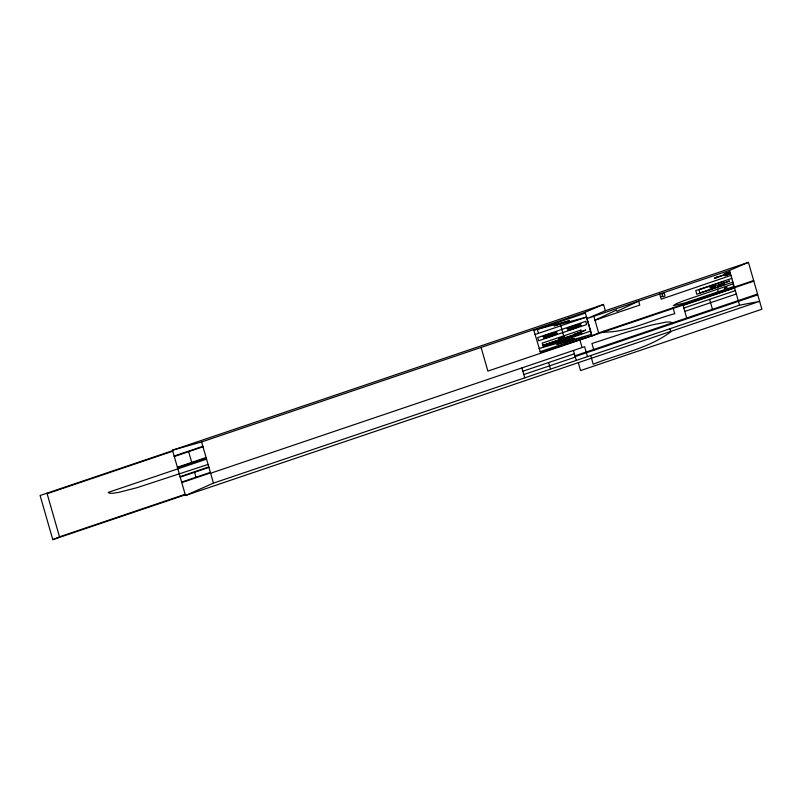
<?xml version="1.0" encoding="UTF-8"?>
<svg xmlns="http://www.w3.org/2000/svg" width="802" height="802" viewBox="0 0 802 802"><rect width="100%" height="100%" fill="white"/><g stroke="black" fill="none" stroke-linecap="round" stroke-linejoin="round"><path stroke-width="1.2" d="M726.512 273.292L727.454 272.971M560.578 338.043L560.107 338.334L561.56 337.963M563.064 337.411L563.545 337.171L563.014 337.221M563.575 339.196L564.057 338.965L563.525 339.015M714.251 286.464C715.735 285.462 708.567 288.279 712.747 287.016M595.064 320.188L616.538 310.013L616.928 311.346L638.633 301.151L639.755 305.071L594.994 320.209M185.503 495.516L213.442 483.115L739.544 305.191L759.634 301.351L185.503 495.516L172.48 450.213L603.525 304.439L605.34 310.735L586.994 318.605L729.539 270.394L748.426 262.344L761.9 309.241L580.568 370.564L578.302 362.674M753.639 280.51L598.643 332.93L591.966 335.898L585.159 312.239L603.525 304.439M172.61 450.684L40.1 495.496L52.792 539.656L59.508 536.809L185.152 494.313M562.162 337.752C572.067 334.003 550.393 341.371 562.423 337.772M562.673 339.547C572.117 336.138 556.157 341.261 562.072 339.747M713.349 286.815C723.695 282.795 701.349 290.494 713.6 286.835M47.117 493.701L172.761 451.205M172.48 450.213L201.613 441.952L585.159 312.239M533.851 330.514L585.38 313.091M174.154 456.027L202.866 446.313M174.295 456.518L203.006 446.804M535.004 334.524L586.553 317.091L591.926 335.757L540.558 352.73L533.621 329.692M605.34 310.735L748.426 262.344M662.071 293.963L664.216 293.241L665.028 296.078L662.883 296.8L661.871 293.281M724.336 273.923L729.569 272.149M729.78 272.88L714.361 278.214L729.83 273.051M660.537 296.84L662.683 296.108M724.808 275.557L730.041 273.783M730.973 275.397L661.209 299.166L659.725 294.003M731.835 278.374L695.755 290.575L696.828 294.294L732.898 282.093M177.372 467.245L206.094 457.531M561.23 337.672L562.282 337.321M177.513 467.736L206.234 458.022M206.555 459.145L108.19 492.408L109.643 493.28L113.212 493.25L118.917 492.328L136.711 487.766L208.079 464.448M562.803 339.106L559.325 340.489L562.934 339.567M590.543 331.146L539.034 348.569L574.342 338.374L556.829 344.299L591.465 334.354L539.957 351.767M718.281 291.778L733.71 286.565L732.968 283.948L684.186 300.59L676.547 303.587L673.279 305.662L684.858 302.925L718.281 291.778L717.529 289.171M753.83 281.161L487.887 371.095L481.09 347.436M734.582 288.008L683.083 305.422L686.702 318.013M180.079 476.649L208.791 466.934M180.219 477.14L208.931 467.426M683.835 308.048L735.344 290.625M684.808 311.407L736.306 293.993M181.643 482.102L210.365 472.388M181.783 482.593L210.505 472.879M210.605 473.25L584.618 346.685L587.475 356.619M522.854 371.246L574.382 353.822M574.974 355.797L757.529 294.053M575.204 356.579L757.76 294.845M523.826 374.534L575.325 357.111M52.792 539.656L185.302 494.834M537.049 329.432L569.56 320.64L554.112 325.863L586.533 317.101M729.539 270.394L739.544 305.191M724.547 274.645L724.266 273.703L729.509 271.928L730.101 273.993L724.868 275.768L724.597 274.825M709.59 299.336L712.457 309.301M673.058 307.767L674.763 313.692C651.515 319.908 628.267 332.208 604.076 332.148L603.806 331.186M672.156 323.797L671.825 322.655L670.302 322.023L666.282 322.053L651.074 325.151L626.292 332.309L591.936 343.517L593.881 350.263M669.931 328.73L670.803 331.787C648.738 348.599 618.753 353.782 593.219 364.248L590.713 355.527M593.861 316.279L598.643 332.93M579.906 339.978L582.082 347.547M568.598 317.873L568.829 318.685M573.44 350.464L576.277 360.399M560.798 325.802L566.162 344.469M548.628 362.524L550.523 369.11M537.31 329.341L538.463 333.351M521.912 367.968L524.769 377.822M201.613 441.952L213.442 483.115M188.65 451.666L191.728 462.383M194.575 472.278L195.999 477.25M46.967 493.17L59.508 536.809M715.474 277.753C717.529 278.224 717.489 276.119 715.474 277.753M556.819 332.058C539.165 339.707 537.751 336.67 556.819 332.058M557.28 333.672C539.626 341.321 538.212 338.284 557.28 333.672M580.848 323.928C563.194 331.577 561.781 328.539 580.848 323.928M581.32 325.542C563.656 333.191 562.252 330.153 581.32 325.542M727.474 274.635L726.983 274.735L727.474 274.635M585.751 321.331L537.691 337.582L538.613 340.8L586.673 324.539L585.751 321.331M723.594 281.502L699.023 289.813L699.915 292.91L724.487 284.6L723.594 281.502M580.818 330.093L542.192 343.156L542.804 345.301L581.43 332.239L580.818 330.093M729.299 281.041L717.399 285.502L729.299 281.041M585.63 330.133L573.731 334.584L585.63 330.133M581.57 332.379L542.944 345.441L543.275 346.604L581.901 333.532L581.57 332.379M726.863 287.216L724.376 288.509L726.863 287.216"/></g></svg>
